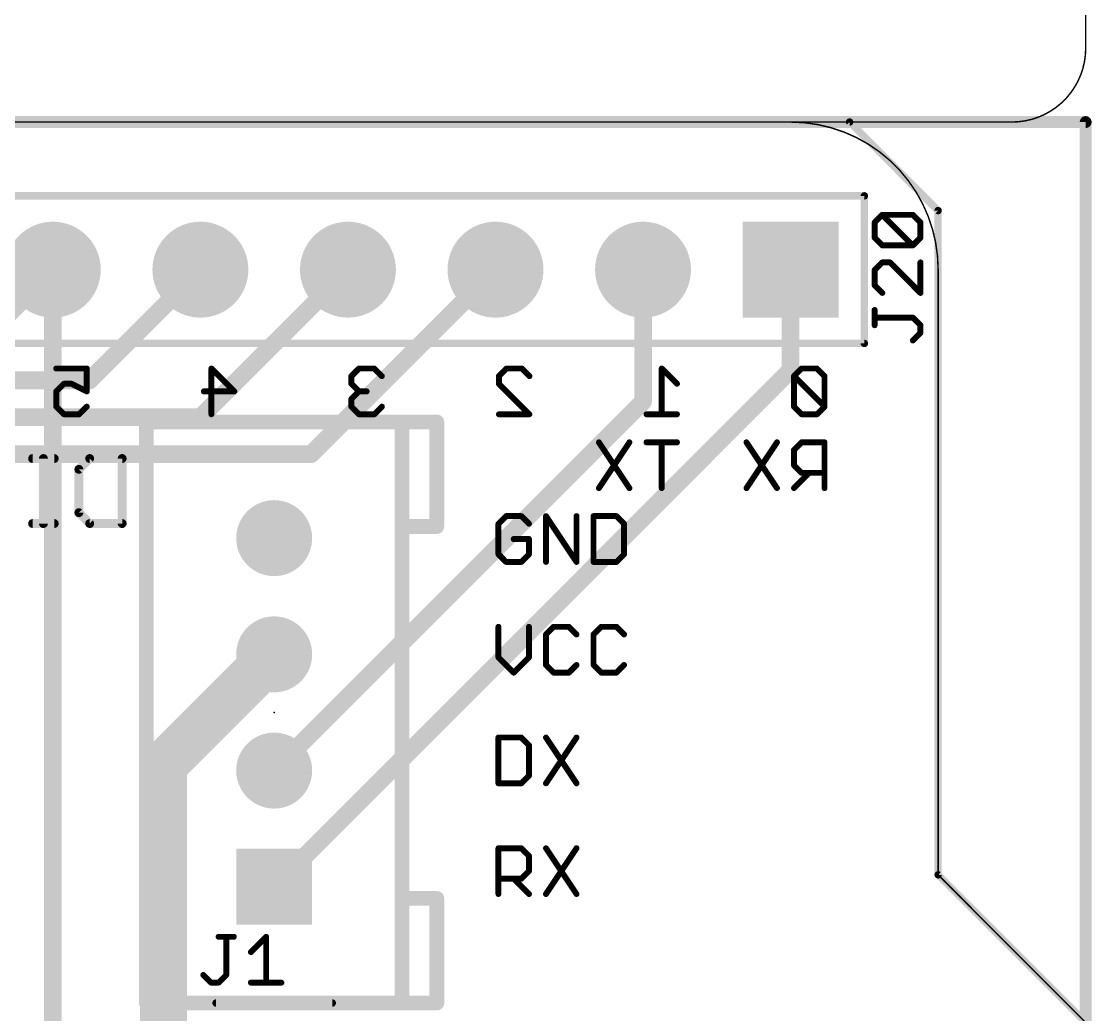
# Model space of a CAD drawing. Extents: x -0.23 to 5.5, y -0.23 to 4.66.
# Drawn here: x 1.979 to 2.704, y 1.495 to 2.168 of the extents above; entities that cross this region are included whole.
import ezdxf

# ---------------------------------------------------------------- set-up
doc = ezdxf.new("R2010")
doc.units = 0
for name, color, linetype in [('1', 14, 'CONTINUOUS'), ('16', 174, 'CONTINUOUS'), ('17', 94, 'CONTINUOUS'), ('20', 214, 'CONTINUOUS'), ('21', 251, 'CONTINUOUS'), ('22', 134, 'CONTINUOUS'), ('23', 178, 'CONTINUOUS'), ('25', 251, 'CONTINUOUS')]:
    doc.layers.add(name, color=color, linetype=linetype)

# ---------------------------------------------------------------- blocks, each defined once
blk = doc.blocks.new('SQUAREP')
blk.add_solid([(-0.5, -0.5), (0.5, -0.5), (-0.5, 0.5), (0.5, 0.5)])
blk = doc.blocks.new('ROUNDP')
at = {"const_width": 0.5}
blk.add_lwpolyline([(0, -0.25, 1), (0, 0.25, 1), (0, -0.25)], format="xyb", dxfattribs=at)

msp = doc.modelspace()

# ---------------------------------------------------------------- linework, layer by layer
at = {"layer": '1'}
for points, const_width in [([(0, 2.1), (2.7, 2.1)], 0.008), ([(2.7, 2.1), (2.7, 0.005)], 0.008), ([(2, 2), (2, 1.18189)], 0.012), ([(2.075, 1.66437), (2.15, 1.73937)], 0.032), ([(2.075, 1.26437), (2.075, 1.66437)], 0.032)]:
    msp.add_lwpolyline(points, dxfattribs=dict(at, const_width=const_width))
for points, const_width in [([(2.702, 2.1, 1), (2.698, 2.1)], 0.004), ([(2.7, 2.098, 1), (2.7, 2.102)], 0.004), ([(2.003, 2, 1), (1.997, 2)], 0.006), ([(2.155657, 1.733713, 1), (2.144343, 1.745027)], 0.016), ([(2.083, 1.66437, 1), (2.067, 1.66437)], 0.016), ([(2.069343, 1.670027, 1), (2.080657, 1.658713)], 0.016)]:
    msp.add_lwpolyline(points, format="xyb", dxfattribs=dict(at, const_width=const_width))
at = {"layer": '16'}
for points, const_width in [([(0, 2.1), (2.7, 2.1)], 0.008), ([(2.7, 2.1), (2.7, 0.005)], 0.008), ([(2, 2), (1.95, 1.95)], 0.012), ([(2.1, 2), (2.025, 1.925)], 0.012), ([(2.2, 2), (2.1, 1.9)], 0.012), ([(2.3, 2), (2.175, 1.875)], 0.012), ([(2.4, 2), (2.4, 1.91063)], 0.012), ([(2.5, 2), (2.5, 1.93189)], 0.012), ([(2.5, 1.93189), (2.15, 1.58189)], 0.012), ([(2.025, 1.925), (1.7, 1.925)], 0.012), ([(2.4, 1.91063), (2.15, 1.66063)], 0.012), ([(2.1, 1.9), (1.91437, 1.9)], 0.012), ([(2.175, 1.875), (1.96811, 1.875)], 0.012)]:
    msp.add_lwpolyline(points, dxfattribs=dict(at, const_width=const_width))
for points, const_width in [([(2.702, 2.1, 1), (2.698, 2.1)], 0.004), ([(2.7, 2.098, 1), (2.7, 2.102)], 0.004), ([(2.002121, 1.997879, 1), (1.997879, 2.002121)], 0.006), ([(2.102121, 1.997879, 1), (2.097879, 2.002121)], 0.006), ([(2.202121, 1.997879, 1), (2.197879, 2.002121)], 0.006), ([(2.302121, 1.997879, 1), (2.297879, 2.002121)], 0.006), ([(2.403, 2, 1), (2.397, 2)], 0.006), ([(2.503, 2, 1), (2.497, 2)], 0.006), ([(2.502121, 1.929768, 1), (2.497879, 1.934011)], 0.006), ([(2.022879, 1.927121, 1), (2.027121, 1.922879)], 0.006), ([(2.025, 1.922, 1), (2.025, 1.928)], 0.006), ([(2.497, 1.93189, 1), (2.503, 1.93189)], 0.006), ([(2.402121, 1.908509, 1), (2.397879, 1.912751)], 0.006), ([(2.397, 1.91063, 1), (2.403, 1.91063)], 0.006), ([(2.097879, 1.902121, 1), (2.102121, 1.897879)], 0.006), ([(2.1, 1.897, 1), (2.1, 1.903)], 0.006), ([(2.172879, 1.877121, 1), (2.177121, 1.872879)], 0.006), ([(2.175, 1.872, 1), (2.175, 1.878)], 0.006), ([(2.147879, 1.662751, 1), (2.152121, 1.658509)], 0.006), ([(2.147879, 1.584011, 1), (2.152121, 1.579768)], 0.006)]:
    msp.add_lwpolyline(points, format="xyb", dxfattribs=dict(at, const_width=const_width))
at = {"layer": '20', "const_width": 0.001}
for points in [[(2.7, 4.15), (2.7, 2.15)], [(0.05, 2.1), (2.5, 2.1)], [(2.65, 2.1), (0.2, 2.1)], [(2.6, 2), (2.6, 1.59)], [(2.6, 1.59), (2.7, 1.49)]]:
    msp.add_lwpolyline(points, dxfattribs=at)
at = {"layer": '20'}
for points, const_width in [([(2.65, 2.1, 0.414214), (2.7, 2.15)], 0.001), ([(2.70025, 2.15, 1), (2.69975, 2.15)], 0.0005), ([(2.69975, 2.15, 1), (2.70025, 2.15)], 0.0005), ([(2.6, 2, 0.414214), (2.5, 2.1)], 0.001), ([(2.5, 2.10025, 1), (2.5, 2.09975)], 0.0005), ([(2.6, 2, 0.414214), (2.5, 2.1)], 0.001), ([(2.5, 2.10025, 1), (2.5, 2.09975)], 0.0005), ([(2.5, 2.09975, 1), (2.5, 2.10025)], 0.0005), ([(2.65, 2.10025, 1), (2.65, 2.09975)], 0.0005), ([(2.65, 2.09975, 1), (2.65, 2.10025)], 0.0005), ([(2.60025, 2, 1), (2.59975, 2)], 0.0005), ([(2.59975, 2, 1), (2.60025, 2)], 0.0005), ([(2.59975, 2, 1), (2.60025, 2)], 0.0005), ([(2.600177, 1.590177, 1), (2.599823, 1.589823)], 0.0005), ([(2.59975, 1.59, 1), (2.60025, 1.59)], 0.0005)]:
    msp.add_lwpolyline(points, format="xyb", dxfattribs=dict(at, const_width=const_width))
at = {"layer": '21'}
for points, const_width in [([(0, 2.1), (2.54, 2.1)], 0.005), ([(2.54, 2.1), (2.6, 2.04)], 0.005), ([(1.75, 2.05), (2.55, 2.05)], 0.005), ([(2.55, 2.05), (2.55, 1.95)], 0.005), ([(2.556974, 2.031968), (2.562145, 2.037139)], 0.004), ([(2.562145, 2.037139), (2.582829, 2.037139)], 0.004), ([(2.582829, 2.016455), (2.562145, 2.037139)], 0.004), ([(2.582829, 2.037139), (2.588, 2.031968)], 0.004), ([(2.6, 2.04), (2.6, 1.59)], 0.005), ([(2.556974, 2.021626), (2.556974, 2.031968)], 0.004), ([(2.588, 2.031968), (2.588, 2.021626)], 0.004), ([(2.562145, 2.016455), (2.556974, 2.021626)], 0.004), ([(2.588, 2.021626), (2.582829, 2.016455)], 0.004), ([(2.582829, 2.016455), (2.562145, 2.016455)], 0.004), ([(2.562145, 2.004912), (2.556974, 1.999741)], 0.004), ([(2.567316, 2.004912), (2.562145, 2.004912)], 0.004), ([(2.588, 1.984227), (2.567316, 2.004912)], 0.004), ([(2.588, 2.004912), (2.588, 1.984227)], 0.004), ([(2.556974, 1.999741), (2.556974, 1.989398)], 0.004), ([(2.556974, 1.989398), (2.562145, 1.984227)], 0.004), ([(2.556974, 1.962342), (2.556974, 1.972684)], 0.004), ([(2.582829, 1.967513), (2.556974, 1.967513)], 0.004), ([(2.588, 1.962342), (2.582829, 1.967513)], 0.004), ([(2.582829, 1.952), (2.588, 1.957171)], 0.004), ([(2.588, 1.957171), (2.588, 1.962342)], 0.004), ([(1.75, 1.95), (2.55, 1.95)], 0.005), ([(2.236614, 1.89685), (2.063386, 1.89685)], 0.01), ([(2.063386, 1.50315), (2.063386, 1.89685)], 0.01), ([(2.090945, 1.89685), (2.209055, 1.89685)], 0.01), ([(2.236614, 1.825984), (2.236614, 1.89685)], 0.01), ([(2.260236, 1.89685), (2.236614, 1.89685)], 0.01), ([(2.260236, 1.825984), (2.260236, 1.89685)], 0.01), ([(2.307171, 1.833026), (2.302, 1.827855)], 0.004), ([(2.317513, 1.833026), (2.307171, 1.833026)], 0.004), ([(2.322684, 1.827855), (2.317513, 1.833026)], 0.004), ([(2.334227, 1.802), (2.334227, 1.833026)], 0.004), ([(2.334227, 1.833026), (2.354912, 1.802)], 0.004), ([(2.354912, 1.802), (2.354912, 1.833026)], 0.004), ([(2.366455, 1.833026), (2.366455, 1.802)], 0.004), ([(2.381968, 1.833026), (2.366455, 1.833026)], 0.004), ([(2.387139, 1.827855), (2.381968, 1.833026)], 0.004), ([(2.236614, 1.574016), (2.236614, 1.825984)], 0.01), ([(2.236614, 1.825984), (2.260236, 1.825984)], 0.01), ([(2.302, 1.827855), (2.302, 1.807171)], 0.004), ([(2.387139, 1.807171), (2.387139, 1.827855)], 0.004), ([(2.322684, 1.817513), (2.312342, 1.817513)], 0.004), ([(2.322684, 1.807171), (2.322684, 1.817513)], 0.004), ([(2.302, 1.807171), (2.307171, 1.802)], 0.004), ([(2.317513, 1.802), (2.322684, 1.807171)], 0.004), ([(2.381968, 1.802), (2.387139, 1.807171)], 0.004), ([(2.307171, 1.802), (2.317513, 1.802)], 0.004), ([(2.366455, 1.802), (2.381968, 1.802)], 0.004), ([(2.302, 1.758026), (2.302, 1.737342)], 0.004), ([(2.322684, 1.737342), (2.322684, 1.758026)], 0.004), ([(2.339398, 1.758026), (2.334227, 1.752855)], 0.004), ([(2.349741, 1.758026), (2.339398, 1.758026)], 0.004), ([(2.354912, 1.752855), (2.349741, 1.758026)], 0.004), ([(2.371626, 1.758026), (2.366455, 1.752855)], 0.004), ([(2.381968, 1.758026), (2.371626, 1.758026)], 0.004), ([(2.387139, 1.752855), (2.381968, 1.758026)], 0.004), ([(2.334227, 1.752855), (2.334227, 1.732171)], 0.004), ([(2.366455, 1.752855), (2.366455, 1.732171)], 0.004), ([(2.302, 1.737342), (2.312342, 1.727)], 0.004), ([(2.312342, 1.727), (2.322684, 1.737342)], 0.004), ([(2.334227, 1.732171), (2.339398, 1.727)], 0.004), ([(2.349741, 1.727), (2.354912, 1.732171)], 0.004), ([(2.366455, 1.732171), (2.371626, 1.727)], 0.004), ([(2.381968, 1.727), (2.387139, 1.732171)], 0.004), ([(2.339398, 1.727), (2.349741, 1.727)], 0.004), ([(2.371626, 1.727), (2.381968, 1.727)], 0.004), ([(2.302, 1.683026), (2.302, 1.652)], 0.004), ([(2.317513, 1.683026), (2.302, 1.683026)], 0.004), ([(2.322684, 1.677855), (2.317513, 1.683026)], 0.004), ([(2.334227, 1.683026), (2.354912, 1.652)], 0.004), ([(2.354912, 1.683026), (2.334227, 1.652)], 0.004), ([(2.322684, 1.657171), (2.322684, 1.677855)], 0.004), ([(2.302, 1.652), (2.317513, 1.652)], 0.004), ([(2.317513, 1.652), (2.322684, 1.657171)], 0.004), ([(2.302, 1.577), (2.302, 1.608026)], 0.004), ([(2.302, 1.608026), (2.317513, 1.608026)], 0.004), ([(2.317513, 1.608026), (2.322684, 1.602855)], 0.004), ([(2.322684, 1.602855), (2.322684, 1.592513)], 0.004), ([(2.334227, 1.608026), (2.354912, 1.577)], 0.004), ([(2.354912, 1.608026), (2.334227, 1.577)], 0.004), ([(2.317513, 1.587342), (2.302, 1.587342)], 0.004), ([(2.312342, 1.587342), (2.322684, 1.577)], 0.004), ([(2.322684, 1.592513), (2.317513, 1.587342)], 0.004), ([(2.6, 1.59), (2.7, 1.49)], 0.005), ([(2.236614, 1.50315), (2.236614, 1.574016)], 0.01), ([(2.260236, 1.574016), (2.236614, 1.574016)], 0.01), ([(2.260236, 1.50315), (2.260236, 1.574016)], 0.01), ([(2.063386, 1.50315), (2.236614, 1.50315)], 0.01), ([(2.11063, 1.50315), (2.18937, 1.50315)], 0.005), ([(2.236614, 1.50315), (2.260236, 1.50315)], 0.01)]:
    msp.add_lwpolyline(points, dxfattribs=dict(at, const_width=const_width))
for points, const_width in [([(2.540884, 2.100884, 1), (2.539116, 2.099116)], 0.0025), ([(2.54, 2.09875, 1), (2.54, 2.10125)], 0.0025), ([(2.55125, 2.05, 1), (2.54875, 2.05)], 0.0025), ([(2.55, 2.04875, 1), (2.55, 2.05125)], 0.0025), ([(2.562145, 2.038139, 1), (2.562145, 2.036139)], 0.002), ([(2.562852, 2.037846, 1), (2.561438, 2.036432)], 0.002), ([(2.562852, 2.036432, 1), (2.561438, 2.037846)], 0.002), ([(2.583536, 2.037846, 1), (2.582122, 2.036432)], 0.002), ([(2.582829, 2.036139, 1), (2.582829, 2.038139)], 0.002), ([(2.60125, 2.04, 1), (2.59875, 2.04)], 0.0025), ([(2.599116, 2.039116, 1), (2.600884, 2.040884)], 0.0025), ([(2.556266, 2.032675, 1), (2.557681, 2.031261)], 0.002), ([(2.557974, 2.031968, 1), (2.555974, 2.031968)], 0.002), ([(2.589, 2.031968, 1), (2.587, 2.031968)], 0.002), ([(2.587293, 2.031261, 1), (2.588707, 2.032675)], 0.002), ([(2.557681, 2.022333, 1), (2.556266, 2.020919)], 0.002), ([(2.588707, 2.020919, 1), (2.587293, 2.022333)], 0.002), ([(2.555974, 2.021626, 1), (2.557974, 2.021626)], 0.002), ([(2.562145, 2.017455, 1), (2.562145, 2.015455)], 0.002), ([(2.561438, 2.015748, 1), (2.562852, 2.017162)], 0.002), ([(2.582122, 2.017162, 1), (2.583536, 2.015748)], 0.002), ([(2.582122, 2.015748, 1), (2.583536, 2.017162)], 0.002), ([(2.582829, 2.015455, 1), (2.582829, 2.017455)], 0.002), ([(2.587, 2.021626, 1), (2.589, 2.021626)], 0.002), ([(2.562145, 2.005912, 1), (2.562145, 2.003912)], 0.002), ([(2.562852, 2.004205, 1), (2.561438, 2.005619)], 0.002), ([(2.568023, 2.005619, 1), (2.566609, 2.004205)], 0.002), ([(2.567316, 2.003912, 1), (2.567316, 2.005912)], 0.002), ([(2.589, 2.004912, 1), (2.587, 2.004912)], 0.002), ([(2.556266, 2.000448, 1), (2.557681, 1.999034)], 0.002), ([(2.557974, 1.999741, 1), (2.555974, 1.999741)], 0.002), ([(2.557681, 1.990106, 1), (2.556266, 1.988691)], 0.002), ([(2.555974, 1.989398, 1), (2.557974, 1.989398)], 0.002), ([(2.561438, 1.98352, 1), (2.562852, 1.984935)], 0.002), ([(2.587, 1.984227, 1), (2.589, 1.984227)], 0.002), ([(2.587293, 1.98352, 1), (2.588707, 1.984935)], 0.002), ([(2.557974, 1.972684, 1), (2.555974, 1.972684)], 0.002), ([(2.556974, 1.968513, 1), (2.556974, 1.966513)], 0.002), ([(2.583536, 1.96822, 1), (2.582122, 1.966806)], 0.002), ([(2.582829, 1.966513, 1), (2.582829, 1.968513)], 0.002), ([(2.555974, 1.962342, 1), (2.557974, 1.962342)], 0.002), ([(2.589, 1.962342, 1), (2.587, 1.962342)], 0.002), ([(2.587293, 1.961635, 1), (2.588707, 1.963049)], 0.002), ([(2.588707, 1.956464, 1), (2.587293, 1.957878)], 0.002), ([(2.54875, 1.95, 1), (2.55125, 1.95)], 0.0025), ([(2.55, 1.94875, 1), (2.55, 1.95125)], 0.0025), ([(2.582122, 1.952707, 1), (2.583536, 1.951293)], 0.002), ([(2.587, 1.957171, 1), (2.589, 1.957171)], 0.002), ([(2.063386, 1.89935, 1), (2.063386, 1.89435)], 0.005), ([(2.065886, 1.89685, 1), (2.060886, 1.89685)], 0.005), ([(2.090945, 1.89935, 1), (2.090945, 1.89435)], 0.005), ([(2.209055, 1.89435, 1), (2.209055, 1.89935)], 0.005), ([(2.239114, 1.89685, 1), (2.234114, 1.89685)], 0.005), ([(2.236614, 1.89935, 1), (2.236614, 1.89435)], 0.005), ([(2.236614, 1.89435, 1), (2.236614, 1.89935)], 0.005), ([(2.262736, 1.89685, 1), (2.257736, 1.89685)], 0.005), ([(2.260236, 1.89435, 1), (2.260236, 1.89935)], 0.005), ([(2.307171, 1.834026, 1), (2.307171, 1.832026)], 0.002), ([(2.307878, 1.832319, 1), (2.306464, 1.833734)], 0.002), ([(2.31822, 1.833734, 1), (2.316806, 1.832319)], 0.002), ([(2.317513, 1.832026, 1), (2.317513, 1.834026)], 0.002), ([(2.33506, 1.833581, 1), (2.333395, 1.832472)], 0.002), ([(2.335227, 1.833026, 1), (2.333227, 1.833026)], 0.002), ([(2.355912, 1.833026, 1), (2.353912, 1.833026)], 0.002), ([(2.367455, 1.833026, 1), (2.365455, 1.833026)], 0.002), ([(2.366455, 1.834026, 1), (2.366455, 1.832026)], 0.002), ([(2.382675, 1.833734, 1), (2.381261, 1.832319)], 0.002), ([(2.381968, 1.832026, 1), (2.381968, 1.834026)], 0.002), ([(2.239114, 1.825984, 1), (2.234114, 1.825984)], 0.005), ([(2.236614, 1.828484, 1), (2.236614, 1.823484)], 0.005), ([(2.234114, 1.825984, 1), (2.239114, 1.825984)], 0.005), ([(2.257736, 1.825984, 1), (2.262736, 1.825984)], 0.005), ([(2.260236, 1.823484, 1), (2.260236, 1.828484)], 0.005), ([(2.303, 1.827855, 1), (2.301, 1.827855)], 0.002), ([(2.301293, 1.828562, 1), (2.302707, 1.827148)], 0.002), ([(2.321977, 1.827148, 1), (2.323391, 1.828562)], 0.002), ([(2.388139, 1.827855, 1), (2.386139, 1.827855)], 0.002), ([(2.386432, 1.827148, 1), (2.387846, 1.828562)], 0.002), ([(2.312342, 1.818513, 1), (2.312342, 1.816513)], 0.002), ([(2.323684, 1.817513, 1), (2.321684, 1.817513)], 0.002), ([(2.322684, 1.816513, 1), (2.322684, 1.818513)], 0.002), ([(2.302707, 1.807878, 1), (2.301293, 1.806464)], 0.002), ([(2.301, 1.807171, 1), (2.303, 1.807171)], 0.002), ([(2.321684, 1.807171, 1), (2.323684, 1.807171)], 0.002), ([(2.323391, 1.806464, 1), (2.321977, 1.807878)], 0.002), ([(2.386139, 1.807171, 1), (2.388139, 1.807171)], 0.002), ([(2.387846, 1.806464, 1), (2.386432, 1.807878)], 0.002), ([(2.307171, 1.803, 1), (2.307171, 1.801)], 0.002), ([(2.306464, 1.801293, 1), (2.307878, 1.802707)], 0.002), ([(2.316806, 1.802707, 1), (2.31822, 1.801293)], 0.002), ([(2.317513, 1.801, 1), (2.317513, 1.803)], 0.002), ([(2.333227, 1.802, 1), (2.335227, 1.802)], 0.002), ([(2.353912, 1.802, 1), (2.355912, 1.802)], 0.002), ([(2.35408, 1.801445, 1), (2.355744, 1.802555)], 0.002), ([(2.366455, 1.803, 1), (2.366455, 1.801)], 0.002), ([(2.365455, 1.802, 1), (2.367455, 1.802)], 0.002), ([(2.381261, 1.802707, 1), (2.382675, 1.801293)], 0.002), ([(2.381968, 1.801, 1), (2.381968, 1.803)], 0.002), ([(2.303, 1.758026, 1), (2.301, 1.758026)], 0.002), ([(2.323684, 1.758026, 1), (2.321684, 1.758026)], 0.002), ([(2.339398, 1.759026, 1), (2.339398, 1.757026)], 0.002), ([(2.340106, 1.757319, 1), (2.338691, 1.758734)], 0.002), ([(2.350448, 1.758734, 1), (2.349034, 1.757319)], 0.002), ([(2.349741, 1.757026, 1), (2.349741, 1.759026)], 0.002), ([(2.371626, 1.759026, 1), (2.371626, 1.757026)], 0.002), ([(2.372333, 1.757319, 1), (2.370919, 1.758734)], 0.002), ([(2.382675, 1.758734, 1), (2.381261, 1.757319)], 0.002), ([(2.381968, 1.757026, 1), (2.381968, 1.759026)], 0.002), ([(2.335227, 1.752855, 1), (2.333227, 1.752855)], 0.002), ([(2.33352, 1.753562, 1), (2.334935, 1.752148)], 0.002), ([(2.354205, 1.752148, 1), (2.355619, 1.753562)], 0.002), ([(2.367455, 1.752855, 1), (2.365455, 1.752855)], 0.002), ([(2.365748, 1.753562, 1), (2.367162, 1.752148)], 0.002), ([(2.386432, 1.752148, 1), (2.387846, 1.753562)], 0.002), ([(2.302707, 1.738049, 1), (2.301293, 1.736635)], 0.002), ([(2.301, 1.737342, 1), (2.303, 1.737342)], 0.002), ([(2.321684, 1.737342, 1), (2.323684, 1.737342)], 0.002), ([(2.323391, 1.736635, 1), (2.321977, 1.738049)], 0.002), ([(2.334935, 1.732878, 1), (2.33352, 1.731464)], 0.002), ([(2.355619, 1.731464, 1), (2.354205, 1.732878)], 0.002), ([(2.367162, 1.732878, 1), (2.365748, 1.731464)], 0.002), ([(2.387846, 1.731464, 1), (2.386432, 1.732878)], 0.002), ([(2.311635, 1.727707, 1), (2.313049, 1.726293)], 0.002), ([(2.311635, 1.726293, 1), (2.313049, 1.727707)], 0.002), ([(2.333227, 1.732171, 1), (2.335227, 1.732171)], 0.002), ([(2.339398, 1.728, 1), (2.339398, 1.726)], 0.002), ([(2.338691, 1.726293, 1), (2.340106, 1.727707)], 0.002), ([(2.349034, 1.727707, 1), (2.350448, 1.726293)], 0.002), ([(2.349741, 1.726, 1), (2.349741, 1.728)], 0.002), ([(2.365455, 1.732171, 1), (2.367455, 1.732171)], 0.002), ([(2.371626, 1.728, 1), (2.371626, 1.726)], 0.002), ([(2.370919, 1.726293, 1), (2.372333, 1.727707)], 0.002), ([(2.381261, 1.727707, 1), (2.382675, 1.726293)], 0.002), ([(2.381968, 1.726, 1), (2.381968, 1.728)], 0.002), ([(2.303, 1.683026, 1), (2.301, 1.683026)], 0.002), ([(2.302, 1.684026, 1), (2.302, 1.682026)], 0.002), ([(2.31822, 1.683734, 1), (2.316806, 1.682319)], 0.002), ([(2.317513, 1.682026, 1), (2.317513, 1.684026)], 0.002), ([(2.33506, 1.683581, 1), (2.333395, 1.682472)], 0.002), ([(2.355744, 1.682472, 1), (2.35408, 1.683581)], 0.002), ([(2.323684, 1.677855, 1), (2.321684, 1.677855)], 0.002), ([(2.321977, 1.677148, 1), (2.323391, 1.678562)], 0.002), ([(2.302, 1.653, 1), (2.302, 1.651)], 0.002), ([(2.316806, 1.652707, 1), (2.31822, 1.651293)], 0.002), ([(2.317513, 1.651, 1), (2.317513, 1.653)], 0.002), ([(2.321684, 1.657171, 1), (2.323684, 1.657171)], 0.002), ([(2.323391, 1.656464, 1), (2.321977, 1.657878)], 0.002), ([(2.301, 1.652, 1), (2.303, 1.652)], 0.002), ([(2.333395, 1.652555, 1), (2.33506, 1.651445)], 0.002), ([(2.35408, 1.651445, 1), (2.355744, 1.652555)], 0.002), ([(2.303, 1.608026, 1), (2.301, 1.608026)], 0.002), ([(2.302, 1.609026, 1), (2.302, 1.607026)], 0.002), ([(2.31822, 1.608734, 1), (2.316806, 1.607319)], 0.002), ([(2.317513, 1.607026, 1), (2.317513, 1.609026)], 0.002), ([(2.323684, 1.602855, 1), (2.321684, 1.602855)], 0.002), ([(2.321977, 1.602148, 1), (2.323391, 1.603562)], 0.002), ([(2.33506, 1.608581, 1), (2.333395, 1.607472)], 0.002), ([(2.355744, 1.607472, 1), (2.35408, 1.608581)], 0.002), ([(2.302, 1.588342, 1), (2.302, 1.586342)], 0.002), ([(2.313049, 1.588049, 1), (2.311635, 1.586635)], 0.002), ([(2.316806, 1.588049, 1), (2.31822, 1.586635)], 0.002), ([(2.317513, 1.586342, 1), (2.317513, 1.588342)], 0.002), ([(2.321684, 1.592513, 1), (2.323684, 1.592513)], 0.002), ([(2.323391, 1.591806, 1), (2.321977, 1.59322)], 0.002), ([(2.600884, 1.590884, 1), (2.599116, 1.589116)], 0.0025), ([(2.59875, 1.59, 1), (2.60125, 1.59)], 0.0025), ([(2.239114, 1.574016, 1), (2.234114, 1.574016)], 0.005), ([(2.236614, 1.576516, 1), (2.236614, 1.571516)], 0.005), ([(2.234114, 1.574016, 1), (2.239114, 1.574016)], 0.005), ([(2.262736, 1.574016, 1), (2.257736, 1.574016)], 0.005), ([(2.260236, 1.571516, 1), (2.260236, 1.576516)], 0.005), ([(2.301, 1.577, 1), (2.303, 1.577)], 0.002), ([(2.321977, 1.576293, 1), (2.323391, 1.577707)], 0.002), ([(2.333395, 1.577555, 1), (2.33506, 1.576445)], 0.002), ([(2.35408, 1.576445, 1), (2.355744, 1.577555)], 0.002), ([(2.063386, 1.50565, 1), (2.063386, 1.50065)], 0.005), ([(2.060886, 1.50315, 1), (2.065886, 1.50315)], 0.005), ([(2.11063, 1.5044, 1), (2.11063, 1.5019)], 0.0025), ([(2.18937, 1.5019, 1), (2.18937, 1.5044)], 0.0025), ([(2.236614, 1.50565, 1), (2.236614, 1.50065)], 0.005), ([(2.234114, 1.50315, 1), (2.239114, 1.50315)], 0.005), ([(2.236614, 1.50065, 1), (2.236614, 1.50565)], 0.005), ([(2.257736, 1.50315, 1), (2.262736, 1.50315)], 0.005), ([(2.260236, 1.50065, 1), (2.260236, 1.50565)], 0.005)]:
    msp.add_lwpolyline(points, format="xyb", dxfattribs=dict(at, const_width=const_width))
at = {"layer": '22'}
for points, const_width in [([(2.002316, 1.933026), (2.023, 1.933026)], 0.004), ([(2.023, 1.933026), (2.023, 1.917513)], 0.004), ([(2.107487, 1.902), (2.107487, 1.933026)], 0.004), ([(2.107487, 1.933026), (2.123, 1.917513)], 0.004), ([(2.207487, 1.933026), (2.202316, 1.927855)], 0.004), ([(2.202316, 1.927855), (2.202316, 1.922684)], 0.004), ([(2.217829, 1.933026), (2.207487, 1.933026)], 0.004), ([(2.223, 1.927855), (2.217829, 1.933026)], 0.004), ([(2.302316, 1.927855), (2.307487, 1.933026)], 0.004), ([(2.302316, 1.922684), (2.302316, 1.927855)], 0.004), ([(2.307487, 1.933026), (2.317829, 1.933026)], 0.004), ([(2.317829, 1.933026), (2.323, 1.927855)], 0.004), ([(2.423, 1.922684), (2.412658, 1.933026)], 0.004), ([(2.412658, 1.933026), (2.412658, 1.902)], 0.004), ([(2.507487, 1.933026), (2.502316, 1.927855)], 0.004), ([(2.502316, 1.927855), (2.502316, 1.907171)], 0.004), ([(2.523, 1.907171), (2.502316, 1.927855)], 0.004), ([(2.517829, 1.933026), (2.507487, 1.933026)], 0.004), ([(2.523, 1.927855), (2.517829, 1.933026)], 0.004), ([(2.523, 1.907171), (2.523, 1.927855)], 0.004), ([(2.007487, 1.922684), (2.002316, 1.917513)], 0.004), ([(2.012658, 1.922684), (2.007487, 1.922684)], 0.004), ([(2.023, 1.917513), (2.012658, 1.922684)], 0.004), ([(2.202316, 1.922684), (2.207487, 1.917513)], 0.004), ([(2.323, 1.902), (2.302316, 1.922684)], 0.004), ([(2.002316, 1.917513), (2.002316, 1.907171)], 0.004), ([(2.123, 1.917513), (2.102316, 1.917513)], 0.004), ([(2.207487, 1.917513), (2.202316, 1.912342)], 0.004), ([(2.207487, 1.917513), (2.212658, 1.917513)], 0.004), ([(2.002316, 1.907171), (2.007487, 1.902)], 0.004), ([(2.017829, 1.902), (2.023, 1.907171)], 0.004), ([(2.202316, 1.912342), (2.202316, 1.907171)], 0.004), ([(2.202316, 1.907171), (2.207487, 1.902)], 0.004), ([(2.217829, 1.902), (2.223, 1.907171)], 0.004), ([(2.502316, 1.907171), (2.507487, 1.902)], 0.004), ([(2.517829, 1.902), (2.523, 1.907171)], 0.004), ([(2.007487, 1.902), (2.017829, 1.902)], 0.004), ([(2.207487, 1.902), (2.217829, 1.902)], 0.004), ([(2.302316, 1.902), (2.323, 1.902)], 0.004), ([(2.423, 1.902), (2.402316, 1.902)], 0.004), ([(2.507487, 1.902), (2.517829, 1.902)], 0.004), ([(2.390773, 1.883026), (2.370088, 1.852)], 0.004), ([(2.370088, 1.883026), (2.390773, 1.852)], 0.004), ([(2.423, 1.883026), (2.402316, 1.883026)], 0.004), ([(2.412658, 1.852), (2.412658, 1.883026)], 0.004), ([(2.490773, 1.883026), (2.470088, 1.852)], 0.004), ([(2.470088, 1.883026), (2.490773, 1.852)], 0.004), ([(2.507487, 1.883026), (2.502316, 1.877855)], 0.004), ([(2.502316, 1.877855), (2.502316, 1.867513)], 0.004), ([(2.523, 1.883026), (2.507487, 1.883026)], 0.004), ([(2.523, 1.852), (2.523, 1.883026)], 0.004), ([(2.000961, 1.872038), (1.986282, 1.872038)], 0.006), ([(1.993621, 1.828), (1.993621, 1.872038)], 0.006), ([(2.017642, 1.864698), (2.024981, 1.872038)], 0.006), ([(2.024981, 1.872038), (2.047, 1.872038)], 0.006), ([(2.047, 1.872038), (2.047, 1.828)], 0.006), ([(2.017642, 1.83534), (2.017642, 1.864698)], 0.006), ([(2.502316, 1.867513), (2.507487, 1.862342)], 0.004), ([(2.512658, 1.862342), (2.502316, 1.852)], 0.004), ([(2.507487, 1.862342), (2.523, 1.862342)], 0.004), ([(2.024981, 1.828), (2.017642, 1.83534)], 0.006), ([(2.000961, 1.828), (1.986282, 1.828)], 0.006), ([(2.047, 1.828), (2.024981, 1.828)], 0.006)]:
    msp.add_lwpolyline(points, dxfattribs=dict(at, const_width=const_width))
for points, const_width in [([(2.002316, 1.934026, 1), (2.002316, 1.932026)], 0.002), ([(2.024, 1.933026, 1), (2.022, 1.933026)], 0.002), ([(2.023, 1.932026, 1), (2.023, 1.934026)], 0.002), ([(2.108194, 1.933734, 1), (2.10678, 1.932319)], 0.002), ([(2.108487, 1.933026, 1), (2.106487, 1.933026)], 0.002), ([(2.203316, 1.927855, 1), (2.201316, 1.927855)], 0.002), ([(2.201609, 1.928562, 1), (2.203023, 1.927148)], 0.002), ([(2.207487, 1.934026, 1), (2.207487, 1.932026)], 0.002), ([(2.208194, 1.932319, 1), (2.20678, 1.933734)], 0.002), ([(2.218536, 1.933734, 1), (2.217122, 1.932319)], 0.002), ([(2.217829, 1.932026, 1), (2.217829, 1.934026)], 0.002), ([(2.222293, 1.927148, 1), (2.223707, 1.928562)], 0.002), ([(2.303316, 1.927855, 1), (2.301316, 1.927855)], 0.002), ([(2.301609, 1.928562, 1), (2.303023, 1.927148)], 0.002), ([(2.307487, 1.934026, 1), (2.307487, 1.932026)], 0.002), ([(2.308194, 1.932319, 1), (2.30678, 1.933734)], 0.002), ([(2.318536, 1.933734, 1), (2.317122, 1.932319)], 0.002), ([(2.317829, 1.932026, 1), (2.317829, 1.934026)], 0.002), ([(2.322293, 1.927148, 1), (2.323707, 1.928562)], 0.002), ([(2.413365, 1.933734, 1), (2.411951, 1.932319)], 0.002), ([(2.413658, 1.933026, 1), (2.411658, 1.933026)], 0.002), ([(2.503316, 1.927855, 1), (2.501316, 1.927855)], 0.002), ([(2.503023, 1.928562, 1), (2.501609, 1.927148)], 0.002), ([(2.501609, 1.928562, 1), (2.503023, 1.927148)], 0.002), ([(2.507487, 1.934026, 1), (2.507487, 1.932026)], 0.002), ([(2.508194, 1.932319, 1), (2.50678, 1.933734)], 0.002), ([(2.518536, 1.933734, 1), (2.517122, 1.932319)], 0.002), ([(2.517829, 1.932026, 1), (2.517829, 1.934026)], 0.002), ([(2.524, 1.927855, 1), (2.522, 1.927855)], 0.002), ([(2.522293, 1.927148, 1), (2.523707, 1.928562)], 0.002), ([(2.007487, 1.923684, 1), (2.007487, 1.921684)], 0.002), ([(2.008194, 1.921977, 1), (2.00678, 1.923391)], 0.002), ([(2.013105, 1.923579, 1), (2.012211, 1.92179)], 0.002), ([(2.012658, 1.921684, 1), (2.012658, 1.923684)], 0.002), ([(2.203023, 1.923391, 1), (2.201609, 1.921977)], 0.002), ([(2.201316, 1.922684, 1), (2.203316, 1.922684)], 0.002), ([(2.303023, 1.923391, 1), (2.301609, 1.921977)], 0.002), ([(2.301316, 1.922684, 1), (2.303316, 1.922684)], 0.002), ([(2.422293, 1.921977, 1), (2.423707, 1.923391)], 0.002), ([(2.003316, 1.917513, 1), (2.001316, 1.917513)], 0.002), ([(2.001609, 1.91822, 1), (2.003023, 1.916806)], 0.002), ([(2.022, 1.917513, 1), (2.024, 1.917513)], 0.002), ([(2.022553, 1.916619, 1), (2.023447, 1.918408)], 0.002), ([(2.102316, 1.918513, 1), (2.102316, 1.916513)], 0.002), ([(2.122293, 1.916806, 1), (2.123707, 1.91822)], 0.002), ([(2.123, 1.916513, 1), (2.123, 1.918513)], 0.002), ([(2.207487, 1.918513, 1), (2.207487, 1.916513)], 0.002), ([(2.208194, 1.916806, 1), (2.20678, 1.91822)], 0.002), ([(2.20678, 1.916806, 1), (2.208194, 1.91822)], 0.002), ([(2.212658, 1.916513, 1), (2.212658, 1.918513)], 0.002), ([(2.003023, 1.907878, 1), (2.001609, 1.906464)], 0.002), ([(2.001316, 1.907171, 1), (2.003316, 1.907171)], 0.002), ([(2.023707, 1.906464, 1), (2.022293, 1.907878)], 0.002), ([(2.203316, 1.912342, 1), (2.201316, 1.912342)], 0.002), ([(2.201609, 1.913049, 1), (2.203023, 1.911635)], 0.002), ([(2.203023, 1.907878, 1), (2.201609, 1.906464)], 0.002), ([(2.201316, 1.907171, 1), (2.203316, 1.907171)], 0.002), ([(2.223707, 1.906464, 1), (2.222293, 1.907878)], 0.002), ([(2.503023, 1.907878, 1), (2.501609, 1.906464)], 0.002), ([(2.501316, 1.907171, 1), (2.503316, 1.907171)], 0.002), ([(2.522, 1.907171, 1), (2.524, 1.907171)], 0.002), ([(2.523707, 1.906464, 1), (2.522293, 1.907878)], 0.002), ([(2.522293, 1.906464, 1), (2.523707, 1.907878)], 0.002), ([(2.007487, 1.903, 1), (2.007487, 1.901)], 0.002), ([(2.00678, 1.901293, 1), (2.008194, 1.902707)], 0.002), ([(2.017122, 1.902707, 1), (2.018536, 1.901293)], 0.002), ([(2.017829, 1.901, 1), (2.017829, 1.903)], 0.002), ([(2.106487, 1.902, 1), (2.108487, 1.902)], 0.002), ([(2.207487, 1.903, 1), (2.207487, 1.901)], 0.002), ([(2.20678, 1.901293, 1), (2.208194, 1.902707)], 0.002), ([(2.217122, 1.902707, 1), (2.218536, 1.901293)], 0.002), ([(2.217829, 1.901, 1), (2.217829, 1.903)], 0.002), ([(2.302316, 1.903, 1), (2.302316, 1.901)], 0.002), ([(2.322293, 1.901293, 1), (2.323707, 1.902707)], 0.002), ([(2.323, 1.901, 1), (2.323, 1.903)], 0.002), ([(2.402316, 1.903, 1), (2.402316, 1.901)], 0.002), ([(2.411658, 1.902, 1), (2.413658, 1.902)], 0.002), ([(2.423, 1.901, 1), (2.423, 1.903)], 0.002), ([(2.507487, 1.903, 1), (2.507487, 1.901)], 0.002), ([(2.50678, 1.901293, 1), (2.508194, 1.902707)], 0.002), ([(2.517122, 1.902707, 1), (2.518536, 1.901293)], 0.002), ([(2.517829, 1.901, 1), (2.517829, 1.903)], 0.002), ([(2.37092, 1.883581, 1), (2.369256, 1.882472)], 0.002), ([(2.391605, 1.882472, 1), (2.38994, 1.883581)], 0.002), ([(2.402316, 1.884026, 1), (2.402316, 1.882026)], 0.002), ([(2.413658, 1.883026, 1), (2.411658, 1.883026)], 0.002), ([(2.423, 1.882026, 1), (2.423, 1.884026)], 0.002), ([(2.47092, 1.883581, 1), (2.469256, 1.882472)], 0.002), ([(2.491605, 1.882472, 1), (2.48994, 1.883581)], 0.002), ([(2.503316, 1.877855, 1), (2.501316, 1.877855)], 0.002), ([(2.501609, 1.878562, 1), (2.503023, 1.877148)], 0.002), ([(2.507487, 1.884026, 1), (2.507487, 1.882026)], 0.002), ([(2.508194, 1.882319, 1), (2.50678, 1.883734)], 0.002), ([(2.524, 1.883026, 1), (2.522, 1.883026)], 0.002), ([(2.523, 1.882026, 1), (2.523, 1.884026)], 0.002), ([(1.986282, 1.873538, 1), (1.986282, 1.870538)], 0.003), ([(1.995121, 1.872038, 1), (1.992121, 1.872038)], 0.003), ([(2.000961, 1.870538, 1), (2.000961, 1.873538)], 0.003), ([(2.024981, 1.873538, 1), (2.024981, 1.870538)], 0.003), ([(2.026042, 1.870977, 1), (2.023921, 1.873098)], 0.003), ([(2.0485, 1.872038, 1), (2.0455, 1.872038)], 0.003), ([(2.047, 1.870538, 1), (2.047, 1.873538)], 0.003), ([(2.016581, 1.865759, 1), (2.018702, 1.863637)], 0.003), ([(2.019142, 1.864698, 1), (2.016142, 1.864698)], 0.003), ([(2.503023, 1.86822, 1), (2.501609, 1.866806)], 0.002), ([(2.501316, 1.867513, 1), (2.503316, 1.867513)], 0.002), ([(2.507487, 1.863342, 1), (2.507487, 1.861342)], 0.002), ([(2.50678, 1.861635, 1), (2.508194, 1.863049)], 0.002), ([(2.513365, 1.861635, 1), (2.511951, 1.863049)], 0.002), ([(2.523, 1.861342, 1), (2.523, 1.863342)], 0.002), ([(2.369256, 1.852555, 1), (2.37092, 1.851445)], 0.002), ([(2.38994, 1.851445, 1), (2.391605, 1.852555)], 0.002), ([(2.411658, 1.852, 1), (2.413658, 1.852)], 0.002), ([(2.469256, 1.852555, 1), (2.47092, 1.851445)], 0.002), ([(2.48994, 1.851445, 1), (2.491605, 1.852555)], 0.002), ([(2.501609, 1.852707, 1), (2.503023, 1.851293)], 0.002), ([(2.522, 1.852, 1), (2.524, 1.852)], 0.002), ([(2.018702, 1.8364, 1), (2.016581, 1.834279)], 0.003), ([(2.016142, 1.83534, 1), (2.019142, 1.83534)], 0.003), ([(1.986282, 1.8295, 1), (1.986282, 1.8265)], 0.003), ([(1.992121, 1.828, 1), (1.995121, 1.828)], 0.003), ([(2.000961, 1.8265, 1), (2.000961, 1.8295)], 0.003), ([(2.024981, 1.8295, 1), (2.024981, 1.8265)], 0.003), ([(2.023921, 1.826939, 1), (2.026042, 1.829061)], 0.003), ([(2.0455, 1.828, 1), (2.0485, 1.828)], 0.003), ([(2.047, 1.8265, 1), (2.047, 1.8295)], 0.003)]:
    msp.add_lwpolyline(points, format="xyb", dxfattribs=dict(at, const_width=const_width))
at = {"layer": '23'}
msp.add_point((2.15, 1.7), dxfattribs=at)
at = {"layer": '25', "const_width": 0.004}
for points in [[(2.112342, 1.548026), (2.122684, 1.548026)], [(2.117513, 1.522171), (2.117513, 1.548026)], [(2.134227, 1.537684), (2.14457, 1.548026)], [(2.14457, 1.548026), (2.14457, 1.517)], [(2.102, 1.522171), (2.107171, 1.517)], [(2.112342, 1.517), (2.117513, 1.522171)], [(2.107171, 1.517), (2.112342, 1.517)], [(2.134227, 1.517), (2.154912, 1.517)]]:
    msp.add_lwpolyline(points, dxfattribs=at)
at = {"layer": '25', "const_width": 0.002}
for points in [[(2.112342, 1.549026, 1), (2.112342, 1.547026)], [(2.118513, 1.548026, 1), (2.116513, 1.548026)], [(2.122684, 1.547026, 1), (2.122684, 1.549026)], [(2.14557, 1.548026, 1), (2.14357, 1.548026)], [(2.145277, 1.547319, 1), (2.143863, 1.548734)], [(2.13352, 1.538391, 1), (2.134935, 1.536977)], [(2.102707, 1.522878, 1), (2.101293, 1.521464)], [(2.116513, 1.522171, 1), (2.118513, 1.522171)], [(2.11822, 1.521464, 1), (2.116806, 1.522878)], [(2.107171, 1.518, 1), (2.107171, 1.516)], [(2.106464, 1.516293, 1), (2.107878, 1.517707)], [(2.111635, 1.517707, 1), (2.113049, 1.516293)], [(2.112342, 1.516, 1), (2.112342, 1.518)], [(2.134227, 1.518, 1), (2.134227, 1.516)], [(2.14357, 1.517, 1), (2.14557, 1.517)], [(2.154912, 1.516, 1), (2.154912, 1.518)]]:
    msp.add_lwpolyline(points, format="xyb", dxfattribs=at)

# ---------------------------------------------------------------- block references
at = {"layer": '17', "xscale": 0.065, "yscale": 0.065}
for name, p in [('ROUNDP', (2, 2)), ('ROUNDP', (2, 2)), ('ROUNDP', (2.1, 2)), ('ROUNDP', (2.1, 2)), ('ROUNDP', (2.2, 2)), ('ROUNDP', (2.2, 2)), ('ROUNDP', (2.3, 2)), ('ROUNDP', (2.3, 2)), ('ROUNDP', (2.4, 2)), ('ROUNDP', (2.4, 2)), ('SQUAREP', (2.5, 2)), ('SQUAREP', (2.5, 2))]:
    msp.add_blockref(name, p, dxfattribs=at)
at = {"layer": '17', "xscale": 0.051496, "yscale": 0.051496, "rotation": 90}
for name, p in [('ROUNDP', (2.15, 1.81811)), ('ROUNDP', (2.15, 1.81811)), ('ROUNDP', (2.15, 1.73937)), ('ROUNDP', (2.15, 1.73937)), ('ROUNDP', (2.15, 1.66063)), ('ROUNDP', (2.15, 1.66063)), ('SQUAREP', (2.15, 1.58189)), ('SQUAREP', (2.15, 1.58189))]:
    msp.add_blockref(name, p, dxfattribs=at)

doc.saveas('drawing.dxf')
